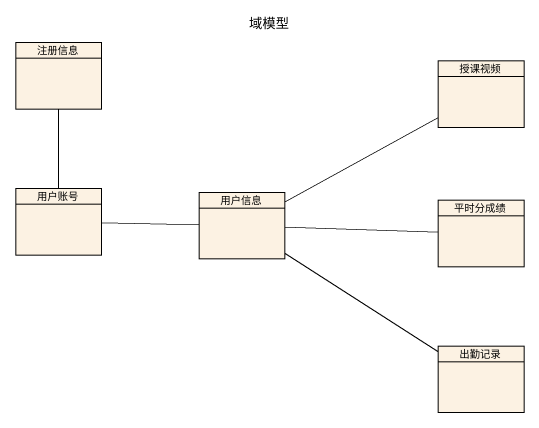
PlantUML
@startuml
title 域模型
hide circle
hide empty members
class 注册信息
class 授课视频
class 用户账号
class 用户信息
class 平时分成绩
class 出勤记录
用户账号 -up- 注册信息
用户账号 -right- 用户信息
用户信息 -right- 授课视频
用户信息 -right- 平时分成绩
用户信息 -- 出勤记录
@enduml
